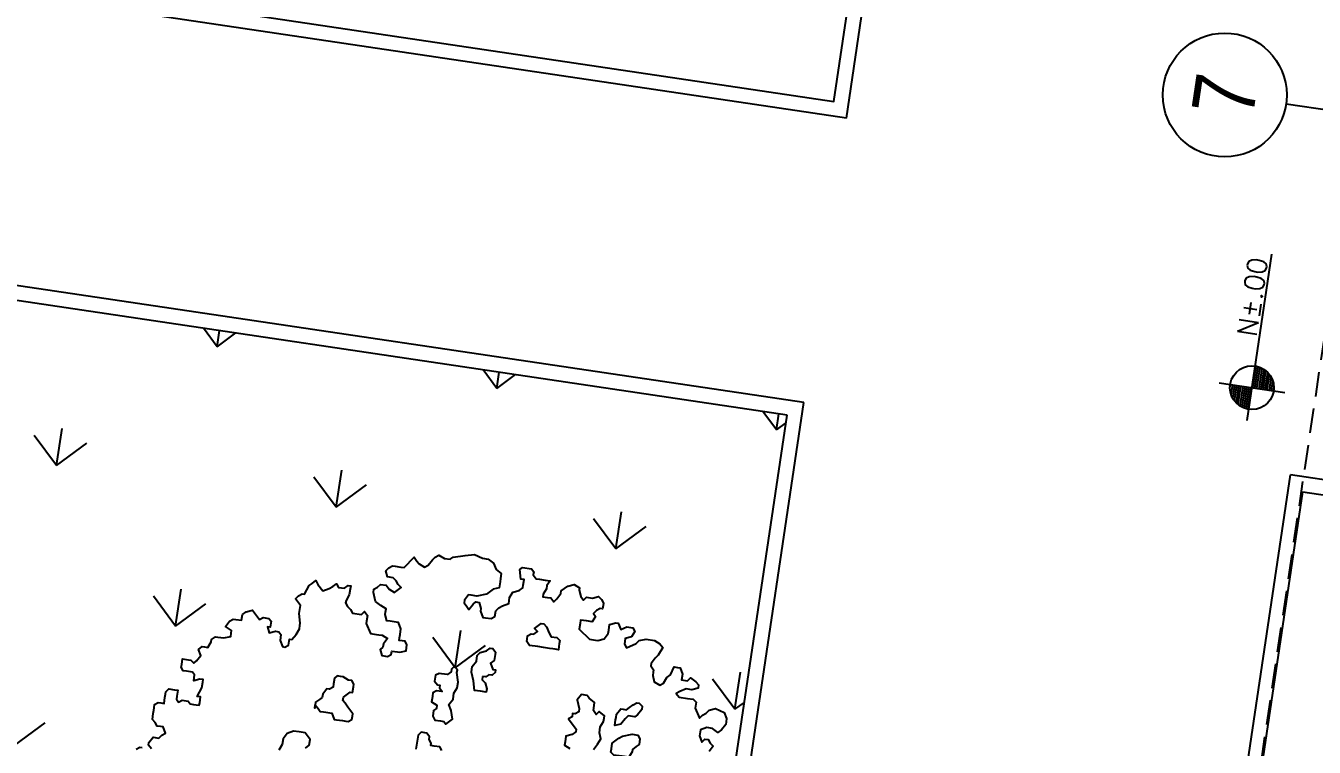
# Model space of a CAD drawing. Header units: millimetres. Extents: x 338 to 506, y 179 to 335.
# Drawn here: x 381.56 to 394.65, y 263.77 to 271.11 of the extents above; entities that cross this region are included whole.
import ezdxf
from ezdxf.enums import TextEntityAlignment as Align

# ---------------------------------------------------------------- set-up
doc = ezdxf.new("R2010")
doc.units = ezdxf.units.MM
doc.linetypes.add('CENTER', pattern=[2, 1.25, -0.25, 0.25, -0.25])
doc.linetypes.add('DASHED2', pattern=[0.375, 0.25, -0.125])
for name, color, linetype in [('ANDEN', 251, 'Continuous'), ('ARBOL-TOP', 3, 'Continuous'), ('COTAS', 30, 'Continuous'), ('EJES_DE_COLUMNA', 255, 'DASHED2'), ('MUROS', 32, 'Continuous'), ('TEXTO', 7, 'Continuous'), ('TEXTOS', 7, 'Continuous')]:
    doc.layers.add(name, color=color, linetype=linetype)
doc.styles.add('NOTAS', font='simplex.shx')
doc.styles.get("Standard").update_dxf_attribs({"font": 'ARIALUNI.ttf'})
doc.styles.add('TECHNIC', font='txt')
doc.dimstyles.new('CONSTRUIME', dxfattribs={"dimtxt": 0.09, "dimasz": 0.027, "dimexe": 0.04, "dimexo": 0.1, "dimgap": 0.04, "dimtad": 1, "dimtih": 1, "dimtoh": 1, "dimdec": 4, "dimzin": 5, "dimdsep": 46, "dimtxsty": 'Standard', "dimcen": -0.05, "dimclrd": 253, "dimclre": 253, "dimclrt": 7, "dimadec": 0, "dimazin": 0, "dimtfac": 1, "dimtdec": 4, "dimtmove": 2, "dimatfit": 3, "dimfxl": 1, "dimtolj": 1, "dimarcsym": 0})

# ---------------------------------------------------------------- blocks, each defined once
blk = doc.blocks.new('*X959')
at = {"color": 0}
for p, q in [((82.329, 116.27), (82.598, 116.539)), ((79.455, 116.27), (79.724, 116)), ((82.329, 116.27), (82.598, 116)), ((82.329, 116.27), (82.71, 116.27)), ((80.892, 114.833), (81.161, 115.102)), ((83.765, 114.833), (83.931, 114.999)), ((80.892, 114.833), (81.161, 114.564)), ((80.892, 114.833), (81.273, 114.833)), ((83.765, 114.833), (83.931, 114.667)), ((83.765, 114.833), (83.931, 114.833)), ((82.329, 113.396), (82.598, 113.666)), ((82.329, 113.396), (82.598, 113.127)), ((82.329, 113.396), (82.71, 113.396)), ((80.892, 111.959), (81.161, 112.229)), ((83.765, 111.959), (83.931, 112.125)), ((80.892, 111.959), (81.161, 111.69)), ((80.892, 111.959), (81.273, 111.959)), ((83.765, 111.959), (83.931, 111.794)), ((83.765, 111.959), (83.931, 111.959)), ((82.329, 110.523), (82.598, 110.792)), ((82.329, 110.523), (82.598, 110.253)), ((82.329, 110.523), (82.71, 110.523)), ((80.892, 109.086), (81.161, 109.355)), ((83.765, 109.086), (83.931, 109.252)), ((80.892, 109.086), (80.976, 109.001)), ((80.892, 109.086), (81.273, 109.086)), ((83.765, 109.086), (83.85, 109.001)), ((83.765, 109.086), (83.931, 109.086))]:
    blk.add_line(p, q, dxfattribs=at)
blk = doc.blocks.new('ARBOLITO')
at = {"linetype": 'ByBlock'}
for points in [[(461.7476, 69.2026), (461.7559, 69.2088), (461.7621, 69.2088)], [(461.785, 69.2088), (461.7767, 69.2171), (461.7767, 69.2233), (461.785, 69.2379), (461.7996, 69.2379), (461.8058, 69.2462), (461.8141, 69.2524), (461.8058, 69.267), (461.7996, 69.267), (461.7912, 69.267), (461.785, 69.2753), (461.7767, 69.2815), (461.7767, 69.2961), (461.7767, 69.3044), (461.7767, 69.3106), (461.7767, 69.3189), (461.785, 69.3252), (461.7912, 69.3252), (461.7996, 69.3252), (461.7996, 69.3397), (461.7996, 69.348), (461.7996, 69.3543), (461.8058, 69.3626), (461.8203, 69.3626), (461.8286, 69.3626), (461.8286, 69.348), (461.8286, 69.3397), (461.8349, 69.3335), (461.8432, 69.3397), (461.8577, 69.3397), (461.864, 69.3335), (461.8723, 69.3335), (461.8785, 69.3335), (461.8868, 69.3335), (461.8868, 69.3397), (461.8868, 69.3543), (461.8785, 69.3543), (461.8868, 69.3771), (461.8868, 69.3917), (461.8868, 69.3979), (461.8785, 69.3979), (461.864, 69.3917), (461.864, 69.4062), (461.8577, 69.4124), (461.8432, 69.4124), (461.8349, 69.4124), (461.8286, 69.4207), (461.8286, 69.427), (461.8286, 69.4415), (461.8432, 69.4415), (461.8494, 69.4415), (461.8577, 69.4353), (461.864, 69.4415), (461.8723, 69.4561), (461.864, 69.4706), (461.8723, 69.4789), (461.8785, 69.4789), (461.8868, 69.4789), (461.8931, 69.4935), (461.8931, 69.4997), (461.9014, 69.508), (461.9076, 69.508), (461.9221, 69.508), (461.9388, 69.5143), (461.9388, 69.5226), (461.9388, 69.5288), (461.9221, 69.5371), (461.9305, 69.5517), (461.9388, 69.5579), (461.945, 69.5579), (461.9595, 69.5579), (461.9595, 69.5724), (461.9679, 69.5807), (461.9824, 69.587), (461.9886, 69.5807), (461.997, 69.5724), (462.0032, 69.5662), (462.0115, 69.5724), (462.026, 69.5724), (462.0323, 69.5662), (462.0323, 69.5517), (462.026, 69.5517), (462.0323, 69.5371), (462.0468, 69.5433), (462.0551, 69.5433), (462.0614, 69.5371), (462.0614, 69.5226), (462.0697, 69.508), (462.0759, 69.508), (462.0842, 69.5143), (462.0842, 69.5288), (462.0905, 69.5288), (462.0988, 69.5433), (462.105, 69.5579), (462.105, 69.5662), (462.105, 69.5724), (462.0988, 69.5953), (462.0988, 69.6161), (462.0842, 69.6306), (462.0905, 69.6389), (462.0988, 69.6452), (462.105, 69.6452), (462.1133, 69.668), (462.1195, 69.6742), (462.1279, 69.6826), (462.1341, 69.6742), (462.1486, 69.6597), (462.1632, 69.668), (462.1715, 69.6742), (462.1798, 69.6826), (462.186, 69.6742), (462.2006, 69.6742), (462.2089, 69.6826), (462.2151, 69.6826), (462.2151, 69.6742), (462.2151, 69.6597), (462.2089, 69.6452), (462.2089, 69.6389), (462.2151, 69.6306), (462.2234, 69.6244), (462.2297, 69.6161), (462.2525, 69.6161), (462.2588, 69.6244), (462.2671, 69.6161), (462.2671, 69.6015), (462.2671, 69.5953), (462.2816, 69.5724), (462.2962, 69.5724), (462.3024, 69.5724), (462.3107, 69.5724), (462.3253, 69.5662), (462.3169, 69.5517), (462.3169, 69.5433), (462.3107, 69.5371), (462.3169, 69.5226), (462.3315, 69.5226), (462.3398, 69.5288), (462.3398, 69.5371), (462.3543, 69.5371), (462.3606, 69.5371), (462.3751, 69.5433), (462.3751, 69.5579), (462.3689, 69.5662), (462.3543, 69.5662), (462.3543, 69.5724), (462.3543, 69.5807), (462.3543, 69.5953), (462.346, 69.6098), (462.3398, 69.6098), (462.3253, 69.6098), (462.3169, 69.6098), (462.3107, 69.6244), (462.3107, 69.6306), (462.3107, 69.6389), (462.2962, 69.6452), (462.2816, 69.6535), (462.2733, 69.6742), (462.2733, 69.6826), (462.2816, 69.6888), (462.2879, 69.6971), (462.3024, 69.6971), (462.3107, 69.6888), (462.3253, 69.6826), (462.3398, 69.6971), (462.3315, 69.7033), (462.3253, 69.7117), (462.3169, 69.7179), (462.3024, 69.7179), (462.2962, 69.7324), (462.3024, 69.7407), (462.3107, 69.747), (462.3169, 69.747), (462.3315, 69.747), (462.3398, 69.747), (462.346, 69.7553), (462.3543, 69.7678), (462.3606, 69.7761), (462.3689, 69.7678), (462.3751, 69.7615), (462.3897, 69.7553), (462.398, 69.7615), (462.4063, 69.7761), (462.4125, 69.7844), (462.4208, 69.7906), (462.4354, 69.7844), (462.4499, 69.7844), (462.4562, 69.7906), (462.4853, 69.7989), (462.5081, 69.8052), (462.5289, 69.7989), (462.5434, 69.7989), (462.558, 69.7906), (462.5663, 69.7761), (462.5808, 69.7678), (462.5808, 69.7553), (462.5808, 69.747), (462.5808, 69.7324), (462.5663, 69.7262), (462.5517, 69.7117), (462.5289, 69.7033), (462.5143, 69.7033), (462.5081, 69.7033), (462.4998, 69.6888), (462.4998, 69.6826), (462.5081, 69.6742), (462.5143, 69.668), (462.5227, 69.6826), (462.5289, 69.6888), (462.5372, 69.6888), (462.5434, 69.6742), (462.5434, 69.668), (462.5517, 69.6535), (462.558, 69.6535), (462.5725, 69.6535), (462.5808, 69.6597), (462.5808, 69.6742), (462.5871, 69.6826), (462.5954, 69.6888), (462.6099, 69.6971), (462.6099, 69.7033), (462.6099, 69.7117), (462.6162, 69.7262), (462.6307, 69.7324), (462.639, 69.7407), (462.639, 69.747), (462.639, 69.7615), (462.6307, 69.7615), (462.6245, 69.7844), (462.6307, 69.7906), (462.6536, 69.7906), (462.6598, 69.7844), (462.6598, 69.7761), (462.6681, 69.7678), (462.6764, 69.7678), (462.691, 69.7678), (462.7034, 69.7678), (462.6972, 69.7553), (462.6972, 69.747), (462.691, 69.7324), (462.691, 69.7262), (462.6972, 69.7262), (462.7034, 69.7262), (462.7117, 69.7262), (462.7201, 69.7179), (462.7263, 69.7262), (462.7346, 69.7407), (462.7346, 69.747), (462.7491, 69.7615), (462.7637, 69.7678), (462.7782, 69.7615), (462.7782, 69.7553), (462.7845, 69.7407), (462.7928, 69.7324), (462.799, 69.7407), (462.8136, 69.7407), (462.8281, 69.747), (462.8364, 69.7407), (462.8427, 69.7324), (462.8427, 69.7262), (462.8427, 69.7179), (462.8364, 69.7179), (462.8281, 69.7117), (462.8219, 69.7033), (462.8281, 69.6971), (462.8219, 69.6826), (462.8073, 69.6826), (462.7928, 69.6826), (462.7928, 69.6742), (462.7928, 69.6597), (462.8219, 69.6389), (462.8364, 69.6389), (462.8427, 69.6389), (462.8572, 69.6452), (462.8655, 69.6597), (462.8655, 69.668), (462.8655, 69.6826), (462.8801, 69.6888), (462.8863, 69.6888), (462.8946, 69.6742), (462.9091, 69.6826), (462.9237, 69.6826), (462.9299, 69.6742), (462.9237, 69.6597), (462.9091, 69.6535), (462.9091, 69.6389), (462.9154, 69.6306), (462.9382, 69.6452), (462.9445, 69.6535), (462.9611, 69.6597), (462.9819, 69.6597), (462.9964, 69.6535), (463.0047, 69.6452), (462.9964, 69.6244), (462.9902, 69.6161), (462.9819, 69.6015), (462.9819, 69.5953), (462.9902, 69.587), (462.9902, 69.5807), (462.9902, 69.5724), (462.9964, 69.5579), (463.011, 69.5517), (463.0193, 69.5579), (463.0255, 69.5724), (463.0338, 69.5807), (463.0401, 69.6015), (463.0484, 69.6015), (463.0546, 69.6015), (463.0629, 69.587), (463.0629, 69.5724), (463.0775, 69.5724), (463.0837, 69.5807), (463.0982, 69.5724), (463.1065, 69.5662), (463.1065, 69.5579), (463.092, 69.5517), (463.0775, 69.5517), (463.0629, 69.5433), (463.0546, 69.5371), (463.0629, 69.5288), (463.0837, 69.5288), (463.0982, 69.5288), (463.1065, 69.5226), (463.1065, 69.508), (463.1211, 69.4852), (463.1273, 69.4935), (463.1356, 69.4997), (463.1419, 69.508), (463.1564, 69.5143), (463.1793, 69.508), (463.1876, 69.4935), (463.1876, 69.4852), (463.1876, 69.4789), (463.1793, 69.4644), (463.171, 69.4561), (463.1564, 69.4644), (463.1419, 69.4644), (463.1273, 69.4561), (463.1273, 69.4415), (463.1356, 69.427), (463.1419, 69.4353), (463.1502, 69.4353), (463.1564, 69.427), (463.1647, 69.4207), (463.1564, 69.4062)], [(461.7476, 69.2026), (461.7559, 69.2088), (461.7621, 69.2088)], [(461.785, 69.2088), (461.7767, 69.2171), (461.7767, 69.2233), (461.785, 69.2379), (461.7996, 69.2379), (461.8058, 69.2462), (461.8141, 69.2524), (461.8058, 69.267), (461.7996, 69.267), (461.7912, 69.267), (461.785, 69.2753), (461.7767, 69.2815), (461.7767, 69.2961), (461.7767, 69.3044), (461.7767, 69.3106), (461.7767, 69.3189), (461.785, 69.3252), (461.7912, 69.3252), (461.7996, 69.3252), (461.7996, 69.3397), (461.7996, 69.348), (461.7996, 69.3543), (461.8058, 69.3626), (461.8203, 69.3626), (461.8286, 69.3626), (461.8286, 69.348), (461.8286, 69.3397), (461.8349, 69.3335), (461.8432, 69.3397), (461.8577, 69.3397), (461.864, 69.3335), (461.8723, 69.3335), (461.8785, 69.3335), (461.8868, 69.3335), (461.8868, 69.3397), (461.8868, 69.3543), (461.8785, 69.3543), (461.8868, 69.3771), (461.8868, 69.3917), (461.8868, 69.3979), (461.8785, 69.3979), (461.864, 69.3917), (461.864, 69.4062), (461.8577, 69.4124), (461.8432, 69.4124), (461.8349, 69.4124), (461.8286, 69.4207), (461.8286, 69.427), (461.8286, 69.4415), (461.8432, 69.4415), (461.8494, 69.4415), (461.8577, 69.4353), (461.864, 69.4415), (461.8723, 69.4561), (461.864, 69.4706), (461.8723, 69.4789), (461.8785, 69.4789), (461.8868, 69.4789), (461.8931, 69.4935), (461.8931, 69.4997), (461.9014, 69.508), (461.9076, 69.508), (461.9221, 69.508), (461.9388, 69.5143), (461.9388, 69.5226), (461.9388, 69.5288), (461.9221, 69.5371), (461.9305, 69.5517), (461.9388, 69.5579), (461.945, 69.5579), (461.9595, 69.5579), (461.9595, 69.5724), (461.9679, 69.5807), (461.9824, 69.587), (461.9886, 69.5807), (461.997, 69.5724), (462.0032, 69.5662), (462.0115, 69.5724), (462.026, 69.5724), (462.0323, 69.5662), (462.0323, 69.5517), (462.026, 69.5517), (462.0323, 69.5371), (462.0468, 69.5433), (462.0551, 69.5433), (462.0614, 69.5371), (462.0614, 69.5226), (462.0697, 69.508), (462.0759, 69.508), (462.0842, 69.5143), (462.0842, 69.5288), (462.0905, 69.5288), (462.0988, 69.5433), (462.105, 69.5579), (462.105, 69.5662), (462.105, 69.5724), (462.0988, 69.5953), (462.0988, 69.6161), (462.0842, 69.6306), (462.0905, 69.6389), (462.0988, 69.6452), (462.105, 69.6452), (462.1133, 69.668), (462.1195, 69.6742), (462.1279, 69.6826), (462.1341, 69.6742), (462.1486, 69.6597), (462.1632, 69.668), (462.1715, 69.6742), (462.1798, 69.6826), (462.186, 69.6742), (462.2006, 69.6742), (462.2089, 69.6826), (462.2151, 69.6826), (462.2151, 69.6742), (462.2151, 69.6597), (462.2089, 69.6452), (462.2089, 69.6389), (462.2151, 69.6306), (462.2234, 69.6244), (462.2297, 69.6161), (462.2525, 69.6161), (462.2588, 69.6244), (462.2671, 69.6161), (462.2671, 69.6015), (462.2671, 69.5953), (462.2816, 69.5724), (462.2962, 69.5724), (462.3024, 69.5724), (462.3107, 69.5724), (462.3253, 69.5662), (462.3169, 69.5517), (462.3169, 69.5433), (462.3107, 69.5371), (462.3169, 69.5226), (462.3315, 69.5226), (462.3398, 69.5288), (462.3398, 69.5371), (462.3543, 69.5371), (462.3606, 69.5371), (462.3751, 69.5433), (462.3751, 69.5579), (462.3689, 69.5662), (462.3543, 69.5662), (462.3543, 69.5724), (462.3543, 69.5807), (462.3543, 69.5953), (462.346, 69.6098), (462.3398, 69.6098), (462.3253, 69.6098), (462.3169, 69.6098), (462.3107, 69.6244), (462.3107, 69.6306), (462.3107, 69.6389), (462.2962, 69.6452), (462.2816, 69.6535), (462.2733, 69.6742), (462.2733, 69.6826), (462.2816, 69.6888), (462.2879, 69.6971), (462.3024, 69.6971), (462.3107, 69.6888), (462.3253, 69.6826), (462.3398, 69.6971), (462.3315, 69.7033), (462.3253, 69.7117), (462.3169, 69.7179), (462.3024, 69.7179), (462.2962, 69.7324), (462.3024, 69.7407), (462.3107, 69.747), (462.3169, 69.747), (462.3315, 69.747), (462.3398, 69.747), (462.346, 69.7553), (462.3543, 69.7678), (462.3606, 69.7761), (462.3689, 69.7678), (462.3751, 69.7615), (462.3897, 69.7553), (462.398, 69.7615), (462.4063, 69.7761), (462.4125, 69.7844), (462.4208, 69.7906), (462.4354, 69.7844), (462.4499, 69.7844), (462.4562, 69.7906), (462.4853, 69.7989), (462.5081, 69.8052), (462.5289, 69.7989), (462.5434, 69.7989), (462.558, 69.7906), (462.5663, 69.7761), (462.5808, 69.7678), (462.5808, 69.7553), (462.5808, 69.747), (462.5808, 69.7324), (462.5663, 69.7262), (462.5517, 69.7117), (462.5289, 69.7033), (462.5143, 69.7033), (462.5081, 69.7033), (462.4998, 69.6888), (462.4998, 69.6826), (462.5081, 69.6742), (462.5143, 69.668), (462.5227, 69.6826), (462.5289, 69.6888), (462.5372, 69.6888), (462.5434, 69.6742), (462.5434, 69.668), (462.5517, 69.6535), (462.558, 69.6535), (462.5725, 69.6535), (462.5808, 69.6597), (462.5808, 69.6742), (462.5871, 69.6826), (462.5954, 69.6888), (462.6099, 69.6971), (462.6099, 69.7033), (462.6099, 69.7117), (462.6162, 69.7262), (462.6307, 69.7324), (462.639, 69.7407), (462.639, 69.747), (462.639, 69.7615), (462.6307, 69.7615), (462.6245, 69.7844), (462.6307, 69.7906), (462.6536, 69.7906), (462.6598, 69.7844), (462.6598, 69.7761), (462.6681, 69.7678), (462.6764, 69.7678), (462.691, 69.7678), (462.7034, 69.7678), (462.6972, 69.7553), (462.6972, 69.747), (462.691, 69.7324), (462.691, 69.7262), (462.6972, 69.7262), (462.7034, 69.7262), (462.7117, 69.7262), (462.7201, 69.7179), (462.7263, 69.7262), (462.7346, 69.7407), (462.7346, 69.747), (462.7491, 69.7615), (462.7637, 69.7678), (462.7782, 69.7615), (462.7782, 69.7553), (462.7845, 69.7407), (462.7928, 69.7324), (462.799, 69.7407), (462.8136, 69.7407), (462.8281, 69.747), (462.8364, 69.7407), (462.8427, 69.7324), (462.8427, 69.7262), (462.8427, 69.7179), (462.8364, 69.7179), (462.8281, 69.7117), (462.8219, 69.7033), (462.8281, 69.6971), (462.8219, 69.6826), (462.8073, 69.6826), (462.7928, 69.6826), (462.7928, 69.6742), (462.7928, 69.6597), (462.8219, 69.6389), (462.8364, 69.6389), (462.8427, 69.6389), (462.8572, 69.6452), (462.8655, 69.6597), (462.8655, 69.668), (462.8655, 69.6826), (462.8801, 69.6888), (462.8863, 69.6888), (462.8946, 69.6742), (462.9091, 69.6826), (462.9237, 69.6826), (462.9299, 69.6742), (462.9237, 69.6597), (462.9091, 69.6535), (462.9091, 69.6389), (462.9154, 69.6306), (462.9382, 69.6452), (462.9445, 69.6535), (462.9611, 69.6597), (462.9819, 69.6597), (462.9964, 69.6535), (463.0047, 69.6452), (462.9964, 69.6244), (462.9902, 69.6161), (462.9819, 69.6015), (462.9819, 69.5953), (462.9902, 69.587), (462.9902, 69.5807), (462.9902, 69.5724), (462.9964, 69.5579), (463.011, 69.5517), (463.0193, 69.5579), (463.0255, 69.5724), (463.0338, 69.5807), (463.0401, 69.6015), (463.0484, 69.6015), (463.0546, 69.6015), (463.0629, 69.587), (463.0629, 69.5724), (463.0775, 69.5724), (463.0837, 69.5807), (463.0982, 69.5724), (463.1065, 69.5662), (463.1065, 69.5579), (463.092, 69.5517), (463.0775, 69.5517), (463.0629, 69.5433), (463.0546, 69.5371), (463.0629, 69.5288), (463.0837, 69.5288), (463.0982, 69.5288), (463.1065, 69.5226), (463.1065, 69.508), (463.1211, 69.4852), (463.1273, 69.4935), (463.1356, 69.4997), (463.1419, 69.508), (463.1564, 69.5143), (463.1793, 69.508), (463.1876, 69.4935), (463.1876, 69.4852), (463.1876, 69.4789), (463.1793, 69.4644), (463.171, 69.4561), (463.1564, 69.4644), (463.1419, 69.4644), (463.1273, 69.4561), (463.1273, 69.4415), (463.1356, 69.427), (463.1419, 69.4353), (463.1502, 69.4353), (463.1564, 69.427), (463.1647, 69.4207), (463.1564, 69.4062)], [(462.7117, 69.6015), (462.6972, 69.6015), (462.691, 69.6015), (462.6827, 69.6015), (462.6764, 69.6015), (462.6681, 69.6098), (462.6681, 69.6161), (462.6681, 69.6244), (462.6764, 69.6306), (462.6827, 69.6306), (462.691, 69.6389), (462.6827, 69.6452), (462.691, 69.6535), (462.6972, 69.6597), (462.7034, 69.6597), (462.7117, 69.6535), (462.7201, 69.6389), (462.7263, 69.6306), (462.7408, 69.6306), (462.7491, 69.6244), (462.7491, 69.6161), (462.7491, 69.6098), (462.7491, 69.6015), (462.7408, 69.6015), (462.7346, 69.6015), (462.7263, 69.6015), (462.7117, 69.6015), (462.7117, 69.6015)], [(462.7117, 69.6015), (462.6972, 69.6015), (462.691, 69.6015), (462.6827, 69.6015), (462.6764, 69.6015), (462.6681, 69.6098), (462.6681, 69.6161), (462.6681, 69.6244), (462.6764, 69.6306), (462.6827, 69.6306), (462.691, 69.6389), (462.6827, 69.6452), (462.691, 69.6535), (462.6972, 69.6597), (462.7034, 69.6597), (462.7117, 69.6535), (462.7201, 69.6389), (462.7263, 69.6306), (462.7408, 69.6306), (462.7491, 69.6244), (462.7491, 69.6161), (462.7491, 69.6098), (462.7491, 69.6015), (462.7408, 69.6015), (462.7346, 69.6015), (462.7263, 69.6015), (462.7117, 69.6015)], [(462.5725, 69.508), (462.5725, 69.4997), (462.5808, 69.4935), (462.5871, 69.4789), (462.5871, 69.4706), (462.5725, 69.4706), (462.558, 69.4706), (462.5517, 69.4935), (462.5434, 69.5143), (462.5434, 69.5288), (462.5517, 69.5433), (462.5517, 69.5579), (462.558, 69.5662), (462.5725, 69.5724), (462.5808, 69.5807), (462.5871, 69.5807), (462.5954, 69.5724), (462.5954, 69.5662), (462.5954, 69.5517), (462.5871, 69.5433), (462.5954, 69.5288), (462.6016, 69.5288), (462.6016, 69.5226), (462.5954, 69.5143), (462.5871, 69.5143), (462.5808, 69.508), (462.5725, 69.508), (462.5725, 69.508)], [(462.5725, 69.508), (462.5725, 69.4997), (462.5808, 69.4935), (462.5871, 69.4789), (462.5871, 69.4706), (462.5725, 69.4706), (462.558, 69.4706), (462.5517, 69.4935), (462.5434, 69.5143), (462.5434, 69.5288), (462.5517, 69.5433), (462.5517, 69.5579), (462.558, 69.5662), (462.5725, 69.5724), (462.5808, 69.5807), (462.5871, 69.5807), (462.5954, 69.5724), (462.5954, 69.5662), (462.5954, 69.5517), (462.5871, 69.5433), (462.5954, 69.5288), (462.6016, 69.5288), (462.6016, 69.5226), (462.5954, 69.5143), (462.5871, 69.5143), (462.5808, 69.508), (462.5725, 69.508)], [(462.5143, 69.3917), (462.5081, 69.4124), (462.4998, 69.427), (462.5081, 69.4415), (462.5081, 69.4561), (462.5143, 69.4706), (462.5143, 69.4852), (462.5081, 69.508), (462.5081, 69.5143), (462.4998, 69.5226), (462.4936, 69.5143), (462.4936, 69.508), (462.4853, 69.4997), (462.4707, 69.4997), (462.4645, 69.4997), (462.4562, 69.4935), (462.4562, 69.4789), (462.4645, 69.4706), (462.4707, 69.4706), (462.4707, 69.4644), (462.479, 69.4561), (462.4707, 69.4561), (462.4645, 69.4561), (462.4562, 69.4498), (462.4562, 69.4415), (462.4562, 69.4353), (462.4562, 69.427), (462.4707, 69.4207), (462.4707, 69.4124), (462.4645, 69.4062), (462.4645, 69.3917), (462.4707, 69.3833), (462.4853, 69.3833), (462.4936, 69.3833), (462.4998, 69.3771), (462.5143, 69.3917), (462.5143, 69.3917)], [(462.5143, 69.3917), (462.5081, 69.4124), (462.4998, 69.427), (462.5081, 69.4415), (462.5081, 69.4561), (462.5143, 69.4706), (462.5143, 69.4852), (462.5081, 69.508), (462.5081, 69.5143), (462.4998, 69.5226), (462.4936, 69.5143), (462.4936, 69.508), (462.4853, 69.4997), (462.4707, 69.4997), (462.4645, 69.4997), (462.4562, 69.4935), (462.4562, 69.4789), (462.4645, 69.4706), (462.4707, 69.4706), (462.4707, 69.4644), (462.479, 69.4561), (462.4707, 69.4561), (462.4645, 69.4561), (462.4562, 69.4498), (462.4562, 69.4415), (462.4562, 69.4353), (462.4562, 69.427), (462.4707, 69.4207), (462.4707, 69.4124), (462.4645, 69.4062), (462.4645, 69.3917), (462.4707, 69.3833), (462.4853, 69.3833), (462.4936, 69.3833), (462.4998, 69.3771), (462.5143, 69.3917)], [(462.8717, 69.3688), (462.8801, 69.3833), (462.8863, 69.3979), (462.8801, 69.4124), (462.8801, 69.427), (462.8863, 69.4415), (462.8863, 69.4498), (462.8863, 69.4561), (462.8717, 69.4644), (462.8655, 69.4561), (462.8572, 69.4644), (462.8572, 69.4706), (462.8572, 69.4852), (462.8427, 69.4935), (462.8364, 69.4997), (462.8219, 69.4997), (462.8136, 69.4852), (462.8219, 69.4644), (462.8219, 69.4561), (462.8136, 69.4498), (462.8073, 69.4498), (462.8073, 69.4415), (462.799, 69.4353), (462.8073, 69.427), (462.8136, 69.4207), (462.8219, 69.4124), (462.8219, 69.4062), (462.8136, 69.3979), (462.799, 69.3917), (462.799, 69.3771), (462.799, 69.3688), (462.8136, 69.3626)], [(462.8717, 69.3688), (462.8801, 69.3833), (462.8863, 69.3979), (462.8801, 69.4124), (462.8801, 69.427), (462.8863, 69.4415), (462.8863, 69.4498), (462.8863, 69.4561), (462.8717, 69.4644), (462.8655, 69.4561), (462.8572, 69.4644), (462.8572, 69.4706), (462.8572, 69.4852), (462.8427, 69.4935), (462.8364, 69.4997), (462.8219, 69.4997), (462.8136, 69.4852), (462.8219, 69.4644), (462.8219, 69.4561), (462.8136, 69.4498), (462.8073, 69.4498), (462.8073, 69.4415), (462.799, 69.4353), (462.8073, 69.427), (462.8136, 69.4207), (462.8219, 69.4124), (462.8219, 69.4062), (462.8136, 69.3979), (462.799, 69.3917), (462.799, 69.3771), (462.799, 69.3688), (462.8136, 69.3626)], [(462.9154, 69.4353), (462.9154, 69.4498), (462.9154, 69.4561), (462.9154, 69.4644), (462.9237, 69.4789), (462.9299, 69.4789), (462.9382, 69.4789), (462.9445, 69.4852), (462.9528, 69.4935), (462.9611, 69.4997), (462.9673, 69.4997), (462.9756, 69.4935), (462.9756, 69.4852), (462.9673, 69.4706), (462.9611, 69.4644), (462.9445, 69.4644), (462.9382, 69.4561), (462.9299, 69.4415), (462.9154, 69.4353), (462.9154, 69.4353)], [(462.9154, 69.4353), (462.9154, 69.4498), (462.9154, 69.4561), (462.9154, 69.4644), (462.9237, 69.4789), (462.9299, 69.4789), (462.9382, 69.4789), (462.9445, 69.4852), (462.9528, 69.4935), (462.9611, 69.4997), (462.9673, 69.4997), (462.9756, 69.4935), (462.9756, 69.4852), (462.9673, 69.4706), (462.9611, 69.4644), (462.9445, 69.4644), (462.9382, 69.4561), (462.9299, 69.4415), (462.9154, 69.4353)], [(462.1715, 69.3771), (462.1798, 69.3688), (462.186, 69.3626), (462.1944, 69.3626), (462.2006, 69.3626), (462.2151, 69.3626), (462.2234, 69.348), (462.2297, 69.348), (462.2442, 69.348), (462.2525, 69.348), (462.2588, 69.348), (462.2671, 69.3543), (462.2671, 69.3626), (462.2671, 69.3688), (462.2588, 69.3771), (462.2525, 69.3833), (462.2442, 69.3917), (462.238, 69.3979), (462.238, 69.4062), (462.2442, 69.4124), (462.2525, 69.4207), (462.2588, 69.4207), (462.2588, 69.4353), (462.2588, 69.4415), (462.2525, 69.4498), (462.2442, 69.4498), (462.2297, 69.4561), (462.2234, 69.4561), (462.2151, 69.4561), (462.2089, 69.4498), (462.2089, 69.4353), (462.2089, 69.427), (462.2006, 69.4207), (462.1944, 69.4207), (462.186, 69.4062), (462.186, 69.3979), (462.1798, 69.3917), (462.1715, 69.3833), (462.1715, 69.3688), (462.1715, 69.3771), (462.1715, 69.3771)], [(462.1715, 69.3771), (462.1798, 69.3688), (462.186, 69.3626), (462.1944, 69.3626), (462.2006, 69.3626), (462.2151, 69.3626), (462.2234, 69.348), (462.2297, 69.348), (462.2442, 69.348), (462.2525, 69.348), (462.2588, 69.348), (462.2671, 69.3543), (462.2671, 69.3626), (462.2671, 69.3688), (462.2588, 69.3771), (462.2525, 69.3833), (462.2442, 69.3917), (462.238, 69.3979), (462.238, 69.4062), (462.2442, 69.4124), (462.2525, 69.4207), (462.2588, 69.4207), (462.2588, 69.4353), (462.2588, 69.4415), (462.2525, 69.4498), (462.2442, 69.4498), (462.2297, 69.4561), (462.2234, 69.4561), (462.2151, 69.4561), (462.2089, 69.4498), (462.2089, 69.4353), (462.2089, 69.427), (462.2006, 69.4207), (462.1944, 69.4207), (462.186, 69.4062), (462.186, 69.3979), (462.1798, 69.3917), (462.1715, 69.3833), (462.1715, 69.3688), (462.1715, 69.3771)], [(462.9445, 69.3626), (462.9299, 69.3626), (462.9237, 69.3626), (462.9154, 69.3688), (462.9154, 69.3771), (462.9154, 69.3917), (462.9299, 69.4062), (462.9382, 69.4124), (462.9611, 69.4207), (462.9756, 69.4207), (462.9819, 69.4124), (462.9819, 69.3979), (462.9756, 69.3917), (462.9673, 69.3833), (462.9673, 69.3771), (462.9611, 69.3626), (462.9445, 69.3626), (462.9445, 69.3626)], [(462.9445, 69.3626), (462.9299, 69.3626), (462.9237, 69.3626), (462.9154, 69.3688), (462.9154, 69.3771), (462.9154, 69.3917), (462.9299, 69.4062), (462.9382, 69.4124), (462.9611, 69.4207), (462.9756, 69.4207), (462.9819, 69.4124), (462.9819, 69.3979), (462.9756, 69.3917), (462.9673, 69.3833), (462.9673, 69.3771), (462.9611, 69.3626), (462.9445, 69.3626)], [(462.4998, 69.3106), (462.4936, 69.3189), (462.479, 69.3189), (462.4707, 69.3189), (462.4707, 69.3252), (462.4645, 69.3335), (462.4645, 69.3397), (462.4562, 69.348), (462.4416, 69.348), (462.4354, 69.3397), (462.4354, 69.3252), (462.4354, 69.3044)], [(462.4998, 69.3106), (462.4936, 69.3189), (462.479, 69.3189), (462.4707, 69.3189), (462.4707, 69.3252), (462.4645, 69.3335), (462.4645, 69.3397), (462.4562, 69.348), (462.4416, 69.348), (462.4354, 69.3397), (462.4354, 69.3252), (462.4354, 69.3044)], [(462.1632, 69.267), (462.1715, 69.2753), (462.1715, 69.2898), (462.1569, 69.3044), (462.1424, 69.3044), (462.1279, 69.3044), (462.1133, 69.2961), (462.105, 69.2815), (462.105, 69.267), (462.0988, 69.2524)], [(462.1632, 69.267), (462.1715, 69.2753), (462.1715, 69.2898), (462.1569, 69.3044), (462.1424, 69.3044), (462.1279, 69.3044), (462.1133, 69.2961), (462.105, 69.2815), (462.105, 69.267), (462.0988, 69.2524)]]:
    blk.add_lwpolyline(points, dxfattribs=at)
blk = doc.blocks.new('*X724')
at = {"color": 0}
for p, q in [((3.3644, 4.875), (3.3824, 4.875)), ((3.3644, 4.86), (3.4337, 4.86)), ((3.3644, 4.845), (3.4583, 4.845)), ((3.3644, 4.83), (3.4758, 4.83)), ((3.3644, 4.815), (3.489, 4.815)), ((3.3644, 4.8), (3.4993, 4.8)), ((3.3644, 4.785), (3.5073, 4.785)), ((3.3644, 4.77), (3.5134, 4.77)), ((3.3644, 4.755), (3.5178, 4.755)), ((3.3644, 4.74), (3.5206, 4.74)), ((3.3644, 4.725), (3.522, 4.725))]:
    blk.add_line(p, q, dxfattribs=at)
blk = doc.blocks.new('*X723')
at = {"color": 0}
for p, q in [((3.3644, 4.875), (3.3824, 4.875)), ((3.3644, 4.86), (3.4337, 4.86)), ((3.3644, 4.845), (3.4583, 4.845)), ((3.3644, 4.83), (3.4758, 4.83)), ((3.3644, 4.815), (3.489, 4.815)), ((3.3644, 4.8), (3.4993, 4.8)), ((3.3644, 4.785), (3.5073, 4.785)), ((3.3644, 4.77), (3.5134, 4.77)), ((3.3644, 4.755), (3.5178, 4.755)), ((3.3644, 4.74), (3.5206, 4.74)), ((3.3644, 4.725), (3.522, 4.725))]:
    blk.add_line(p, q, dxfattribs=at)
blk = doc.blocks.new('ARROW')
at = {"layer": 'COTAS', "color": 1}
blk.add_line((2.5, 0), (-2.5, 0), dxfattribs=at)
at = {"layer": 'COTAS', "color": 1, "const_width": 0.635}
blk.add_lwpolyline([(-0.32, 0, 1), (0.32, 0, 1)], format="xyb", close=True, dxfattribs=at)
blk = doc.blocks.new('*U1060')
at = {"layer": 'EJES_DE_COLUMNA', "color": 7, "style": 'TECHNIC'}
blk.add_text('17,95', height=0.3, dxfattribs=at).set_placement((709.549, 199.094))
blk = doc.blocks.new('*D653')
at = {"layer": 'DEFPOINTS', "color": 0, "transparency": 16777216}
for p in [(719.027, 199.001), (719.027, 198.789), (701.08, 198.535)]:
    blk.add_point(p, dxfattribs=at)
at = {"layer": 'EJES_DE_COLUMNA', "color": 253, "transparency": 16777216}
for p, q in [((701.08, 198.901), (701.08, 199.041)), ((701.13, 199.001), (718.977, 199.001)), ((719.027, 198.901), (719.027, 199.041))]:
    blk.add_line(p, q, dxfattribs=at)
at = {"transparency": 16777216}
blk.add_blockref('*U1060', (0, 0), dxfattribs=at)
at = {"layer": 'EJES_DE_COLUMNA', "color": 253, "transparency": 16777216, "xscale": 0.05, "yscale": 0.05, "zscale": 0.05, "rotation": 180}
blk.add_blockref('ARROW', (701.08, 199.001), dxfattribs=at)
at = {"layer": 'EJES_DE_COLUMNA', "color": 253, "transparency": 16777216, "xscale": 0.05, "yscale": 0.05, "zscale": 0.05}
blk.add_blockref('ARROW', (719.027, 199.001), dxfattribs=at)
blk = doc.blocks.new('EJES_ESTRUCTURALES')
at = {"layer": 'EJES_DE_COLUMNA', "color": 9, "linetype": 'CENTER'}
blk.add_line((719.02721, 131.2663), (719.02721, 199.7363), dxfattribs=at)
at = {"layer": 'EJES_DE_COLUMNA', "color": 9, "linetype": 'Continuous'}
blk.add_circle((719.02721, 200.3663), 0.63, dxfattribs=at)
at = {"layer": 'EJES_DE_COLUMNA', "color": 1, "style": 'TECHNIC'}
blk.add_text('7', height=0.63, dxfattribs=at).set_placement((719.02721, 200.3663), align=Align.MIDDLE)
at = {"layer": 'EJES_DE_COLUMNA'}
dim = blk.add_linear_dim(base=(719.02721, 199.00127), p1=(701.07988, 198.5352), p2=(719.02721, 198.78901), dimstyle='CONSTRUIME', override={"dimtxt": 0.3, "dimasz": 0.05}, dxfattribs=at)
dim.commit()
dim.dimension.update_dxf_attribs({"geometry": '*D653', "text_midpoint": (710.05355, 199.21825)})
blk = doc.blocks.new('A$C7152A42C')
at = {"layer": 'ANDEN'}
for p, q in [((87.00627, 108.85105), (87.00627, 134.47889)), ((84.08127, 108.85105), (84.08127, 128.85105)), ((73.584, 108.85105), (84.08127, 108.85105)), ((87.00627, 108.85105), (98.56987, 108.85105)), ((73.584, 103.85105), (84.08127, 103.85105)), ((84.08127, 101.85105), (84.08127, 103.85105))]:
    blk.add_line(p, q, dxfattribs=at)
for points in [[(98.41987, 109.00105), (98.41987, 113.70105), (97.41987, 113.70105), (97.41987, 119.00105), (98.41987, 119.00105), (98.41987, 123.70105), (97.41987, 123.70105), (97.41987, 133.66738), (87.15627, 134.31906), (87.15627, 109.00105)], [(83.93127, 109.00105), (83.93127, 128.70105), (73.734, 128.70105), (73.734, 109.00105)], [(83.93127, 103.70105), (83.93127, 93.18772), (73.734, 93.18772), (73.734, 103.70105)]]:
    blk.add_lwpolyline(points, close=True, dxfattribs=at)
at = {"layer": 'TEXTOS'}
for p, q in [((84.90172, 104.70656), (84.90172, 104.03319)), ((84.56503, 104.36987), (86.27421, 104.36987))]:
    blk.add_line(p, q, dxfattribs=at)
blk.add_circle((84.90172, 104.36987), 0.22338, dxfattribs=at)
at = {"layer": 'ANDEN', "color": 251, "linetype": 'Continuous'}
blk.add_blockref('*X959', (0, 0), dxfattribs=at)
at = {"layer": 'ARBOL-TOP', "color": 3, "linetype": 'ByBlock', "xscale": 4.090679926752369, "yscale": 4.090679926752369, "zscale": 4.090679926752369, "rotation": 270}
blk.add_blockref('ARBOLITO', (-203.49008, 2003.90737), dxfattribs=at)
at = {"layer": 'EJES_DE_COLUMNA'}
blk.add_blockref('EJES_ESTRUCTURALES', (-631.22088, -95.28525), dxfattribs=at)
at = {"layer": 'TEXTOS', "xscale": -1.416262361090048, "yscale": 1.416262361090048, "zscale": 1.416262361090048}
blk.add_blockref('*X724', (89.6666, 97.68752), dxfattribs=at)
at = {"layer": 'TEXTOS', "xscale": -1.416262361090048, "yscale": 1.416262361090048, "zscale": 1.416262361090048, "rotation": 180}
blk.add_blockref('*X723', (80.13683, 111.05222), dxfattribs=at)
at = {"layer": 'TEXTO', "style": 'NOTAS'}
blk.add_text('N%%P.00', height=0.2, dxfattribs=at).set_placement((85.81689, 104.50091), align=Align.MIDDLE_CENTER)

msp = doc.modelspace()

# ---------------------------------------------------------------- block references
at = {"layer": 'MUROS', "color": 32, "rotation": 81.53046525965426}
msp.add_blockref('A$C7152A42C', (484.748, 168.084), dxfattribs=at)

doc.saveas('drawing.dxf')
